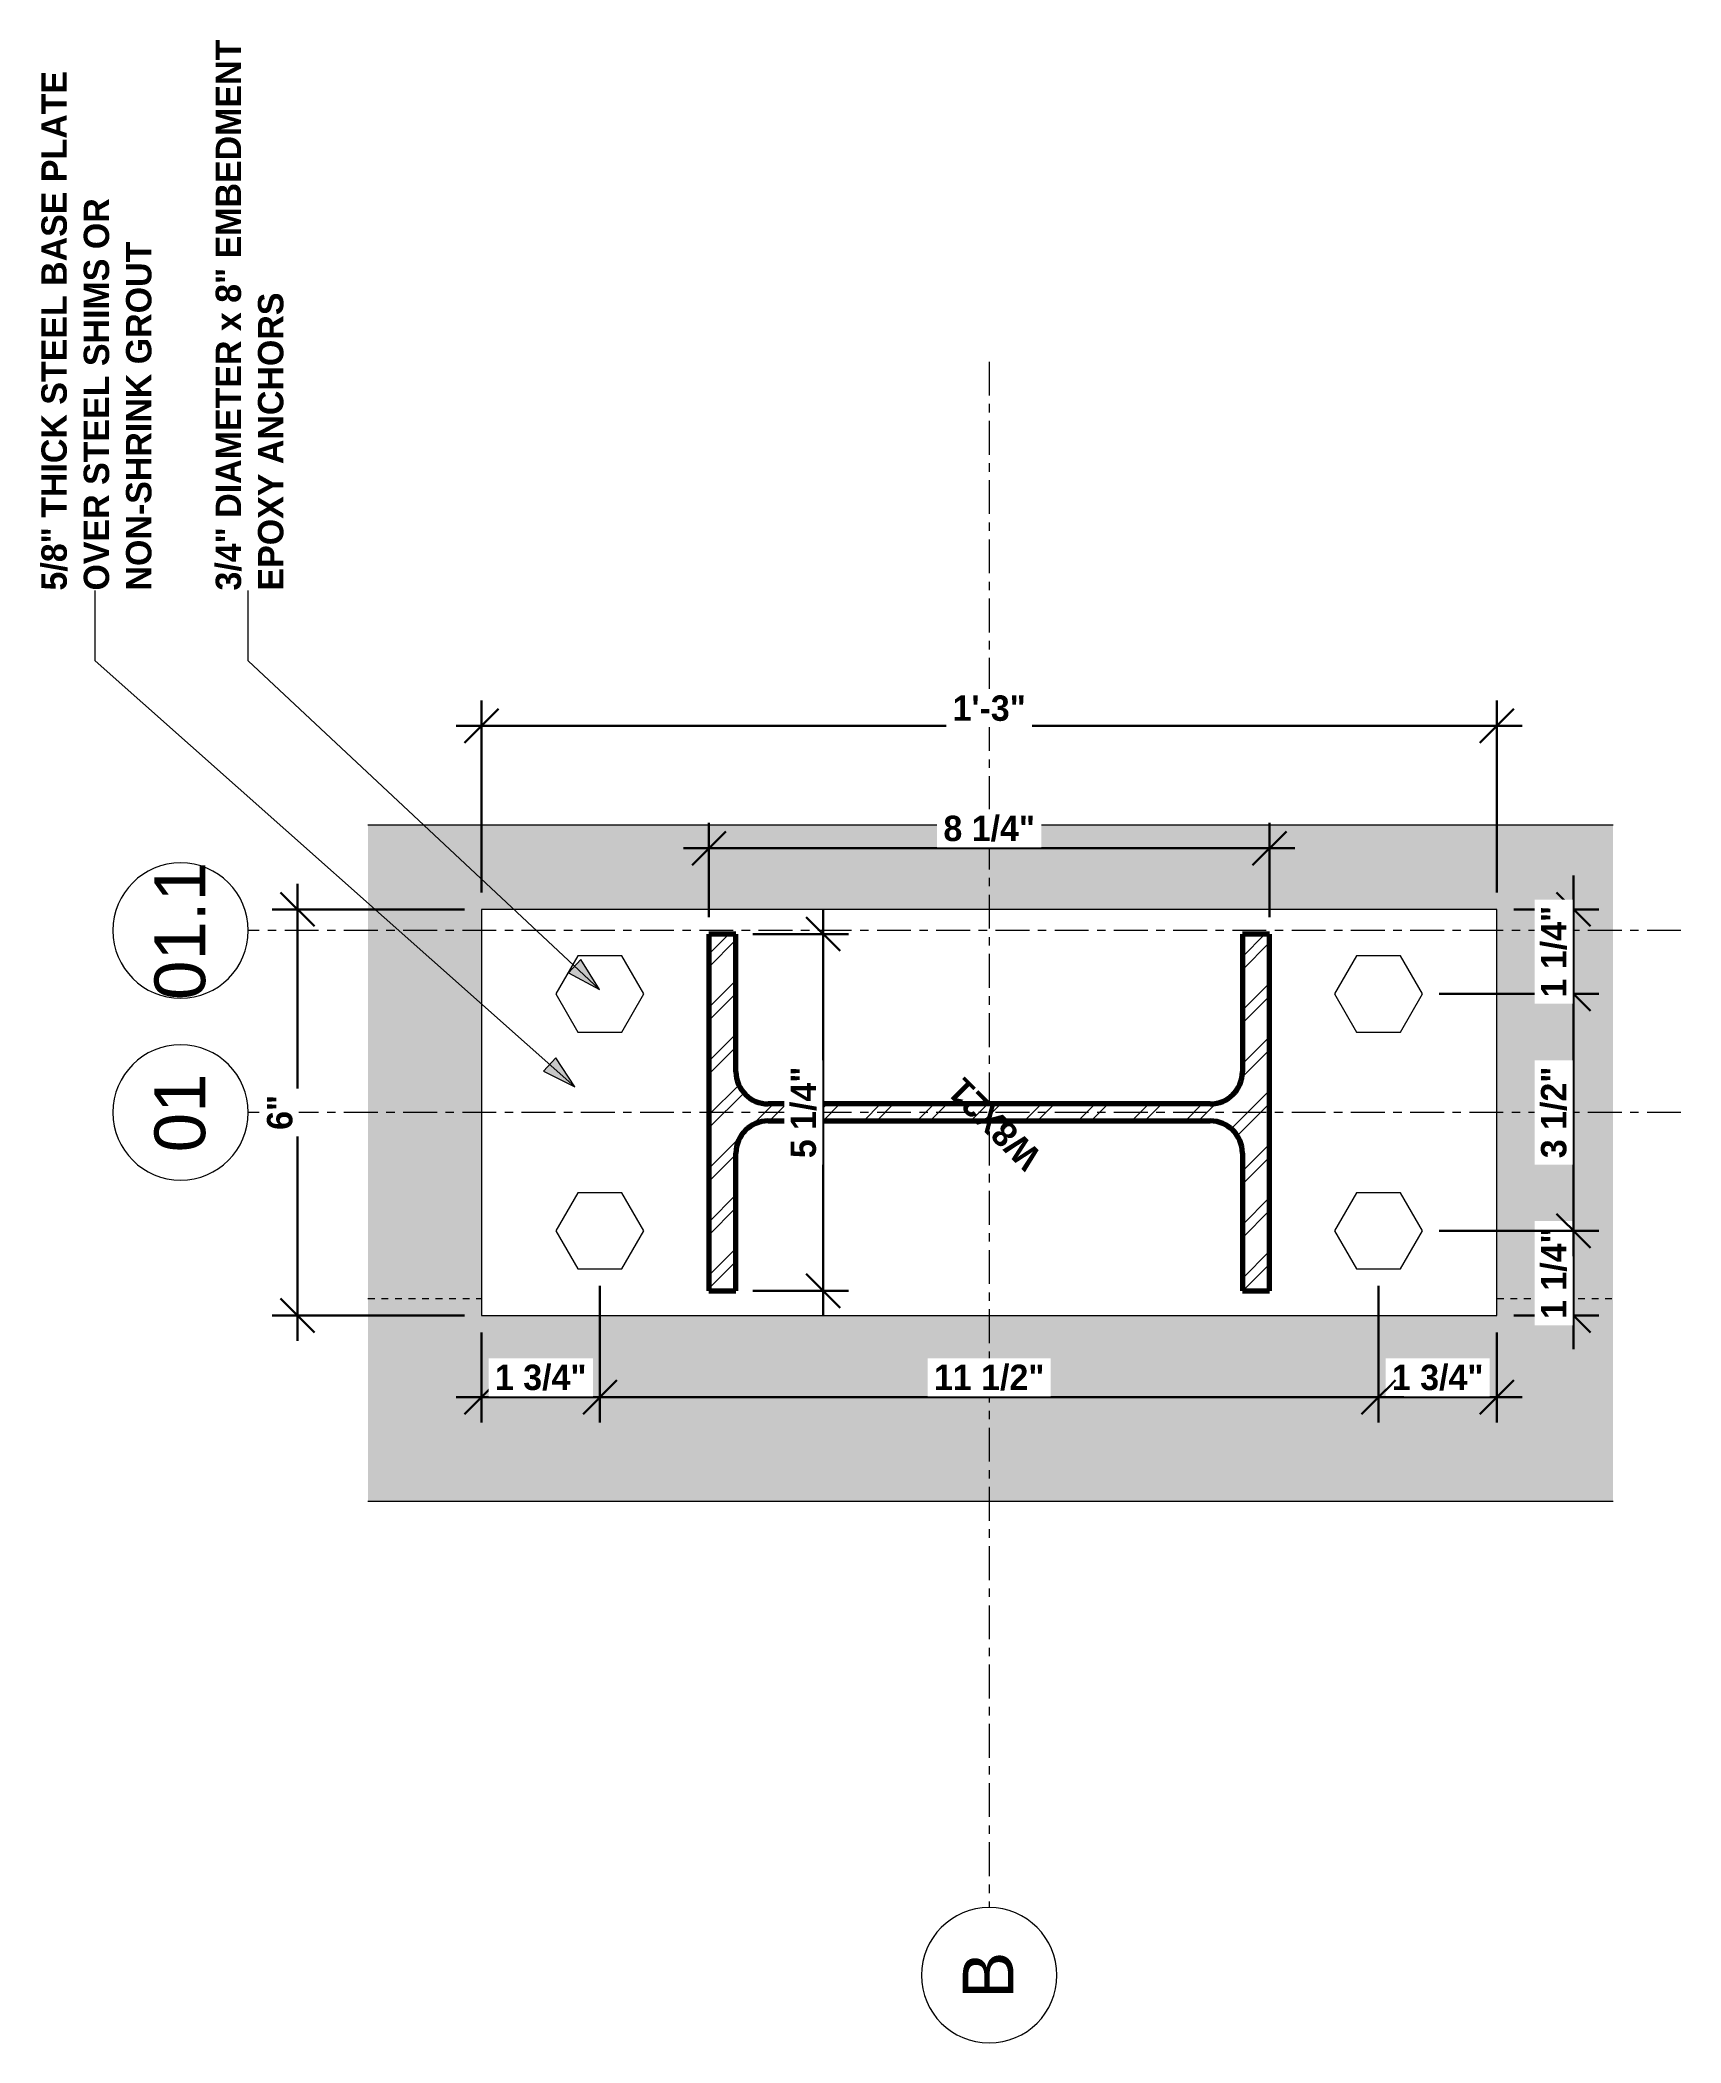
# Model space of a CAD drawing. Header units: inches. Extents: x -2639 to -2538, y 8413 to 8643.
# Drawn here: x -2638.95 to -2614.72, y 8613.13 to 8642.72 of the extents above.
import ezdxf

# ---------------------------------------------------------------- set-up
doc = ezdxf.new("R2010")
doc.units = ezdxf.units.IN
doc.header["$MEASUREMENT"] = 0
doc.linetypes.add('Dash 1_16_', pattern=[0.125, 0.0625, -0.0625])
doc.linetypes.add('Grid Line 1_2_', pattern=[0.875, 0.5, -0.125, 0.125, -0.125])
for name, color, linetype, lineweight in [('A-ANNO-DIMS-1', 211, 'Continuous', 30), ('A-DETL-1', 90, 'Dash 1_16_', 9), ('A-GENM', 5, 'Continuous', 9), ('G-ANNO-TEXT', 231, 'Continuous', 9), ('S-BEAM', 12, 'Continuous', 9), ('S-COLS-1', 7, 'Continuous', 9), ('S-COLS-2', 52, 'Continuous', 70), ('S-COLS-IDEN', 171, 'Continuous', 9), ('S-FNDN', 32, 'Continuous', 18), ('S-GRID-1', 1, 'Grid Line 1_2_', 9), ('S-GRID-IDEN', 1, 'Continuous', 9)]:
    doc.layers.add(name, color=color, linetype=linetype, lineweight=lineweight)
doc.layers.add('S-FNDN-1', color=235, linetype='Continuous', lineweight=18, transparency=0.4)
doc.styles.add('Arial', font='arial.ttf', dxfattribs={"height": 0.75})
doc.styles.add('Century Gothic_B', font='GOTHICB.TTF', dxfattribs={"height": 0.375})
doc.dimstyles.new('OD__1_16__Tol__', dxfattribs={"dimscale": 12, "dimtxt": 0.391563, "dimasz": 0.041667, "dimexe": 0.03125, "dimexo": 0.020833, "dimgap": 0.005208, "dimtad": 1, "dimdec": 4, "dimrnd": 0.0625, "dimzin": 3, "dimdsep": 46, "dimlunit": 4, "dimtxsty": 'Century Gothic_B', "dimblk1": 'OBLIQUE', "dimblk2": 'OBLIQUE', "dimsah": 1, "dimcen": 0.09, "dimdle": 0.03125, "dimazin": 0, "dimtfac": 1, "dimtdec": 4, "dimtix": 1, "dimtmove": 0, "dimatfit": 3, "dimfxl": 1, "dimtvp": 1, "dimtfill": 1, "dimfrac": 2, "dimtolj": 1, "dimtzin": 0, "dimlwd": 30, "dimlwe": 30, "dimarcsym": 2})

# ---------------------------------------------------------------- blocks, each defined once
blk = doc.blocks.new('051200 - Structural Steel Framing - Base Plate - 4 holes - 5_8in x 6in x 15in-1891183-MOMENT FRAME _2_ -BASE - EAST')
at = {"layer": 'A-GENM'}
for p, q in [((-2631.009, 8629.19), (-2631.334, 8628.628)), ((-2630.359, 8629.19), (-2631.009, 8629.19)), ((-2630.035, 8628.628), (-2630.359, 8629.19)), ((-2619.509, 8629.19), (-2619.834, 8628.628)), ((-2618.859, 8629.19), (-2619.509, 8629.19)), ((-2618.535, 8628.628), (-2618.859, 8629.19)), ((-2631.334, 8628.628), (-2631.009, 8628.065)), ((-2630.359, 8628.065), (-2630.035, 8628.628)), ((-2619.834, 8628.628), (-2619.509, 8628.065)), ((-2618.859, 8628.065), (-2618.535, 8628.628)), ((-2631.009, 8628.065), (-2630.359, 8628.065)), ((-2619.509, 8628.065), (-2618.859, 8628.065)), ((-2631.009, 8625.69), (-2631.334, 8625.128)), ((-2630.359, 8625.69), (-2631.009, 8625.69)), ((-2630.035, 8625.128), (-2630.359, 8625.69)), ((-2619.509, 8625.69), (-2619.834, 8625.128)), ((-2618.859, 8625.69), (-2619.509, 8625.69)), ((-2618.535, 8625.128), (-2618.859, 8625.69)), ((-2631.334, 8625.128), (-2631.009, 8624.565)), ((-2630.359, 8624.565), (-2630.035, 8625.128)), ((-2619.834, 8625.128), (-2619.509, 8624.565)), ((-2618.859, 8624.565), (-2618.535, 8625.128)), ((-2631.009, 8624.565), (-2630.359, 8624.565)), ((-2619.509, 8624.565), (-2618.859, 8624.565))]:
    blk.add_line(p, q, dxfattribs=at)
at = {"layer": 'S-BEAM'}
for p, q in [((-2617.434, 8629.878), (-2632.434, 8629.878)), ((-2632.434, 8629.878), (-2632.434, 8623.878)), ((-2617.434, 8623.878), (-2617.434, 8629.878)), ((-2632.434, 8623.878), (-2617.434, 8623.878))]:
    blk.add_line(p, q, dxfattribs=at)
blk = doc.blocks.new('Grid - Grid Head - Circle-50561-MOMENT FRAME _2_ -BASE - EAST')
at = {"layer": 'S-GRID-IDEN'}
for start, end in [(0, 180), (180, 0)]:
    blk.add_arc((-2624.934, 8614.13), 1, start, end, dxfattribs=at)
blk = doc.blocks.new('_Oblique')
at = {"color": 0, "linetype": 'ByBlock', "lineweight": -2}
blk.add_line((-0.5, -0.5), (0.5, 0.5), dxfattribs=at)
blk = doc.blocks.new('DIMBLOCK1-MOMENT FRAME _2_ -BASE - EAST')
at = {"layer": 'A-ANNO-DIMS-1', "color": 0, "lineweight": 30, "transparency": 16777216}
for p, q in [((-2619.184, 8624.315), (-2619.184, 8622.295)), ((-2617.434, 8623.628), (-2617.434, 8622.295)), ((-2617.059, 8622.67), (-2619.559, 8622.67))]:
    blk.add_line(p, q, dxfattribs=at)
at = {"layer": 'Defpoints', "color": 0, "transparency": 16777216}
for p in [(-2619.184, 8624.565), (-2617.434, 8623.878)]:
    blk.add_point(p, dxfattribs=at)
at = {"layer": 'A-ANNO-DIMS-1', "color": 0, "lineweight": 30, "transparency": 16777216, "xscale": 0.4999999999999999, "yscale": 0.4999999999999999, "zscale": 0.4999999999999999, "rotation": 180}
blk.add_blockref('_Oblique', (-2619.184, 8622.67), dxfattribs=at)
at = {"layer": 'A-ANNO-DIMS-1', "color": 0, "lineweight": 30, "transparency": 16777216, "xscale": 0.4999999999999999, "yscale": 0.4999999999999999, "zscale": 0.4999999999999999}
blk.add_blockref('_Oblique', (-2617.434, 8622.67), dxfattribs=at)
at = {"layer": 'A-ANNO-DIMS-1', "color": 0, "transparency": 16777216, "insert": (-2618.309, 8622.959), "char_height": 0.375, "attachment_point": 5, "style": 'Century Gothic_B', "bg_fill": 3, "box_fill_scale": 1.25, "bg_fill_color": 256, "bg_fill_true_color": 13158600, "bg_fill_transparency": 0}
blk.add_mtext('\\A1;1 3/4"', dxfattribs=at)
at = {"layer": 'Defpoints', "color": 0, "transparency": 16777216}
blk.add_point((-2619.184, 8622.67), dxfattribs=at)
blk = doc.blocks.new('DIMBLOCK2-MOMENT FRAME _2_ -BASE - EAST')
at = {"layer": 'A-ANNO-DIMS-1', "color": 0, "lineweight": 30, "transparency": 16777216}
for p, q in [((-2630.684, 8624.315), (-2630.684, 8622.295)), ((-2619.184, 8624.315), (-2619.184, 8622.295)), ((-2618.809, 8622.67), (-2631.059, 8622.67))]:
    blk.add_line(p, q, dxfattribs=at)
at = {"layer": 'Defpoints', "color": 0, "transparency": 16777216}
for p in [(-2630.684, 8624.565), (-2619.184, 8624.565), (-2630.684, 8622.67)]:
    blk.add_point(p, dxfattribs=at)
at = {"layer": 'A-ANNO-DIMS-1', "color": 0, "lineweight": 30, "transparency": 16777216, "xscale": 0.4999999999999999, "yscale": 0.4999999999999999, "zscale": 0.4999999999999999, "rotation": 180}
blk.add_blockref('_Oblique', (-2630.684, 8622.67), dxfattribs=at)
at = {"layer": 'A-ANNO-DIMS-1', "color": 0, "lineweight": 30, "transparency": 16777216, "xscale": 0.4999999999999999, "yscale": 0.4999999999999999, "zscale": 0.4999999999999999}
blk.add_blockref('_Oblique', (-2619.184, 8622.67), dxfattribs=at)
at = {"layer": 'A-ANNO-DIMS-1', "color": 0, "transparency": 16777216, "insert": (-2624.934, 8622.959), "char_height": 0.375, "attachment_point": 5, "style": 'Century Gothic_B', "bg_fill": 3, "box_fill_scale": 1.25, "bg_fill_color": 256, "bg_fill_true_color": 13158600, "bg_fill_transparency": 0}
blk.add_mtext('\\A1;11 1/2"', dxfattribs=at)
blk = doc.blocks.new('DIMBLOCK3-MOMENT FRAME _2_ -BASE - EAST')
at = {"layer": 'A-ANNO-DIMS-1', "color": 0, "lineweight": 30, "transparency": 16777216}
for p, q in [((-2630.684, 8624.315), (-2630.684, 8622.295)), ((-2632.434, 8623.628), (-2632.434, 8622.295)), ((-2630.309, 8622.67), (-2632.809, 8622.67))]:
    blk.add_line(p, q, dxfattribs=at)
at = {"layer": 'Defpoints', "color": 0, "transparency": 16777216}
for p in [(-2630.684, 8624.565), (-2632.434, 8623.878)]:
    blk.add_point(p, dxfattribs=at)
at = {"layer": 'A-ANNO-DIMS-1', "color": 0, "lineweight": 30, "transparency": 16777216, "xscale": 0.4999999999999999, "yscale": 0.4999999999999999, "zscale": 0.4999999999999999, "rotation": 180}
blk.add_blockref('_Oblique', (-2632.434, 8622.67), dxfattribs=at)
at = {"layer": 'A-ANNO-DIMS-1', "color": 0, "lineweight": 30, "transparency": 16777216, "xscale": 0.4999999999999999, "yscale": 0.4999999999999999, "zscale": 0.4999999999999999}
blk.add_blockref('_Oblique', (-2630.684, 8622.67), dxfattribs=at)
at = {"layer": 'A-ANNO-DIMS-1', "color": 0, "transparency": 16777216, "insert": (-2631.559, 8622.959), "char_height": 0.375, "attachment_point": 5, "style": 'Century Gothic_B', "bg_fill": 3, "box_fill_scale": 1.25, "bg_fill_color": 256, "bg_fill_true_color": 13158600, "bg_fill_transparency": 0}
blk.add_mtext('\\A1;1 3/4"', dxfattribs=at)
at = {"layer": 'Defpoints', "color": 0, "transparency": 16777216}
blk.add_point((-2632.434, 8622.67), dxfattribs=at)
blk = doc.blocks.new('DIMBLOCK4-MOMENT FRAME _2_ -BASE - EAST')
at = {"layer": 'A-ANNO-DIMS-1', "color": 0, "lineweight": 30, "transparency": 16777216}
for p, q in [((-2616.302, 8625.128), (-2616.302, 8625.628)), ((-2618.285, 8625.128), (-2615.927, 8625.128)), ((-2616.302, 8623.878), (-2616.302, 8625.128)), ((-2617.184, 8623.878), (-2615.927, 8623.878)), ((-2616.302, 8623.878), (-2616.302, 8623.378))]:
    blk.add_line(p, q, dxfattribs=at)
at = {"layer": 'Defpoints', "color": 0, "transparency": 16777216}
for p in [(-2618.535, 8625.128), (-2617.434, 8623.878)]:
    blk.add_point(p, dxfattribs=at)
at = {"layer": 'A-ANNO-DIMS-1', "color": 0, "lineweight": 30, "transparency": 16777216, "xscale": 0.4999999999999999, "yscale": 0.4999999999999999, "zscale": 0.4999999999999999}
for p, rotation in [((-2616.302, 8625.128), 270), ((-2616.302, 8623.878), 90)]:
    blk.add_blockref('_Oblique', p, dxfattribs=dict(at, rotation=rotation))
at = {"layer": 'A-ANNO-DIMS-1', "color": 0, "transparency": 16777216, "insert": (-2616.59, 8624.503), "char_height": 0.375, "attachment_point": 5, "rotation": 90, "style": 'Century Gothic_B', "bg_fill": 3, "box_fill_scale": 1.25, "bg_fill_color": 256, "bg_fill_true_color": 13158600, "bg_fill_transparency": 0}
blk.add_mtext('\\A1;1 1/4"', dxfattribs=at)
at = {"layer": 'Defpoints', "color": 0, "transparency": 16777216}
blk.add_point((-2616.302, 8625.128), dxfattribs=at)
blk = doc.blocks.new('DIMBLOCK5-MOMENT FRAME _2_ -BASE - EAST')
at = {"layer": 'A-ANNO-DIMS-1', "color": 0, "lineweight": 30, "transparency": 16777216}
for p, q in [((-2616.302, 8624.753), (-2616.302, 8629.003)), ((-2618.285, 8628.628), (-2615.927, 8628.628)), ((-2618.285, 8625.128), (-2615.927, 8625.128))]:
    blk.add_line(p, q, dxfattribs=at)
at = {"layer": 'Defpoints', "color": 0, "transparency": 16777216}
for p in [(-2618.535, 8628.628), (-2616.302, 8628.628), (-2618.535, 8625.128)]:
    blk.add_point(p, dxfattribs=at)
at = {"layer": 'A-ANNO-DIMS-1', "color": 0, "lineweight": 30, "transparency": 16777216, "xscale": 0.4999999999999999, "yscale": 0.4999999999999999, "zscale": 0.4999999999999999}
for p, rotation in [((-2616.302, 8628.628), 90), ((-2616.302, 8625.128), 270)]:
    blk.add_blockref('_Oblique', p, dxfattribs=dict(at, rotation=rotation))
at = {"layer": 'A-ANNO-DIMS-1', "color": 0, "transparency": 16777216, "insert": (-2616.59, 8626.878), "char_height": 0.375, "attachment_point": 5, "rotation": 90, "style": 'Century Gothic_B', "bg_fill": 3, "box_fill_scale": 1.25, "bg_fill_color": 256, "bg_fill_true_color": 13158600, "bg_fill_transparency": 0}
blk.add_mtext('\\A1;3 1/2"', dxfattribs=at)
blk = doc.blocks.new('DIMBLOCK6-MOMENT FRAME _2_ -BASE - EAST')
at = {"layer": 'A-ANNO-DIMS-1', "color": 0, "lineweight": 30, "transparency": 16777216}
for p, q in [((-2616.302, 8629.878), (-2616.302, 8630.378)), ((-2617.184, 8629.878), (-2615.927, 8629.878)), ((-2616.302, 8628.628), (-2616.302, 8629.878)), ((-2618.285, 8628.628), (-2615.927, 8628.628)), ((-2616.302, 8628.628), (-2616.302, 8628.128))]:
    blk.add_line(p, q, dxfattribs=at)
at = {"layer": 'Defpoints', "color": 0, "transparency": 16777216}
for p in [(-2617.434, 8629.878), (-2618.535, 8628.628)]:
    blk.add_point(p, dxfattribs=at)
at = {"layer": 'A-ANNO-DIMS-1', "color": 0, "lineweight": 30, "transparency": 16777216, "xscale": 0.4999999999999999, "yscale": 0.4999999999999999, "zscale": 0.4999999999999999}
for p, rotation in [((-2616.302, 8629.878), 270), ((-2616.302, 8628.628), 90)]:
    blk.add_blockref('_Oblique', p, dxfattribs=dict(at, rotation=rotation))
at = {"layer": 'A-ANNO-DIMS-1', "color": 0, "transparency": 16777216, "insert": (-2616.59, 8629.253), "char_height": 0.375, "attachment_point": 5, "rotation": 90, "style": 'Century Gothic_B', "bg_fill": 3, "box_fill_scale": 1.25, "bg_fill_color": 256, "bg_fill_true_color": 13158600, "bg_fill_transparency": 0}
blk.add_mtext('\\A1;1 1/4"', dxfattribs=at)
at = {"layer": 'Defpoints', "color": 0, "transparency": 16777216}
blk.add_point((-2616.302, 8629.878), dxfattribs=at)
blk = doc.blocks.new('DIMBLOCK7-MOMENT FRAME _2_ -BASE - EAST')
at = {"layer": 'A-ANNO-DIMS-1', "color": 0, "lineweight": 30, "transparency": 16777216}
for p, q in [((-2635.152, 8623.503), (-2635.152, 8630.253)), ((-2632.684, 8629.878), (-2635.527, 8629.878)), ((-2632.684, 8623.878), (-2635.527, 8623.878))]:
    blk.add_line(p, q, dxfattribs=at)
at = {"layer": 'Defpoints', "color": 0, "transparency": 16777216}
for p in [(-2635.152, 8629.878), (-2632.434, 8629.878), (-2632.434, 8623.878)]:
    blk.add_point(p, dxfattribs=at)
at = {"layer": 'A-ANNO-DIMS-1', "color": 0, "lineweight": 30, "transparency": 16777216, "xscale": 0.4999999999999999, "yscale": 0.4999999999999999, "zscale": 0.4999999999999999}
for p, rotation in [((-2635.152, 8629.878), 90), ((-2635.152, 8623.878), 270)]:
    blk.add_blockref('_Oblique', p, dxfattribs=dict(at, rotation=rotation))
at = {"layer": 'A-ANNO-DIMS-1', "color": 0, "transparency": 16777216, "insert": (-2635.412, 8626.878), "char_height": 0.375, "attachment_point": 5, "rotation": 90, "style": 'Century Gothic_B', "bg_fill": 3, "box_fill_scale": 1.25, "bg_fill_color": 256, "bg_fill_true_color": 13158600, "bg_fill_transparency": 0}
blk.add_mtext('\\A1;6"', dxfattribs=at)
blk = doc.blocks.new('DIMBLOCK8-MOMENT FRAME _2_ -BASE - EAST')
at = {"layer": 'A-ANNO-DIMS-1', "color": 0, "lineweight": 30, "transparency": 16777216}
for p, q in [((-2632.434, 8630.128), (-2632.434, 8632.964)), ((-2617.434, 8630.128), (-2617.434, 8632.964)), ((-2617.059, 8632.589), (-2632.809, 8632.589))]:
    blk.add_line(p, q, dxfattribs=at)
at = {"layer": 'Defpoints', "color": 0, "transparency": 16777216}
for p in [(-2632.434, 8632.589), (-2632.434, 8629.878), (-2617.434, 8629.878)]:
    blk.add_point(p, dxfattribs=at)
at = {"layer": 'A-ANNO-DIMS-1', "color": 0, "lineweight": 30, "transparency": 16777216, "xscale": 0.4999999999999999, "yscale": 0.4999999999999999, "zscale": 0.4999999999999999, "rotation": 180}
blk.add_blockref('_Oblique', (-2632.434, 8632.589), dxfattribs=at)
at = {"layer": 'A-ANNO-DIMS-1', "color": 0, "lineweight": 30, "transparency": 16777216, "xscale": 0.4999999999999999, "yscale": 0.4999999999999999, "zscale": 0.4999999999999999}
blk.add_blockref('_Oblique', (-2617.434, 8632.589), dxfattribs=at)
at = {"layer": 'A-ANNO-DIMS-1', "color": 0, "transparency": 16777216, "insert": (-2624.934, 8632.848), "char_height": 0.375, "attachment_point": 5, "style": 'Century Gothic_B', "bg_fill": 3, "box_fill_scale": 1.25, "bg_fill_color": 256, "bg_fill_true_color": 13158600, "bg_fill_transparency": 0}
blk.add_mtext('\\A1;1\'-3"', dxfattribs=at)
blk = doc.blocks.new('DIMBLOCK9-MOMENT FRAME _2_ -BASE - EAST')
at = {"layer": 'A-ANNO-DIMS-1', "color": 0, "lineweight": 30, "transparency": 16777216}
for p, q in [((-2629.074, 8629.763), (-2629.074, 8631.155)), ((-2620.794, 8629.763), (-2620.794, 8631.155)), ((-2620.419, 8630.78), (-2629.449, 8630.78))]:
    blk.add_line(p, q, dxfattribs=at)
at = {"layer": 'Defpoints', "color": 0, "transparency": 16777216}
for p in [(-2629.074, 8630.78), (-2629.074, 8629.513), (-2620.794, 8629.513)]:
    blk.add_point(p, dxfattribs=at)
at = {"layer": 'A-ANNO-DIMS-1', "color": 0, "lineweight": 30, "transparency": 16777216, "xscale": 0.4999999999999999, "yscale": 0.4999999999999999, "zscale": 0.4999999999999999, "rotation": 180}
blk.add_blockref('_Oblique', (-2629.074, 8630.78), dxfattribs=at)
at = {"layer": 'A-ANNO-DIMS-1', "color": 0, "lineweight": 30, "transparency": 16777216, "xscale": 0.4999999999999999, "yscale": 0.4999999999999999, "zscale": 0.4999999999999999}
blk.add_blockref('_Oblique', (-2620.794, 8630.78), dxfattribs=at)
at = {"layer": 'A-ANNO-DIMS-1', "color": 0, "transparency": 16777216, "insert": (-2624.934, 8631.069), "char_height": 0.375, "attachment_point": 5, "style": 'Century Gothic_B', "bg_fill": 3, "box_fill_scale": 1.25, "bg_fill_color": 256, "bg_fill_true_color": 13158600, "bg_fill_transparency": 0}
blk.add_mtext('\\A1;8 1/4"', dxfattribs=at)
blk = doc.blocks.new('DIMBLOCK10-MOMENT FRAME _2_ -BASE - EAST')
at = {"layer": 'A-ANNO-DIMS-1', "color": 0, "lineweight": 30, "transparency": 16777216}
for p, q in [((-2627.386, 8623.868), (-2627.386, 8629.888)), ((-2628.424, 8629.513), (-2627.011, 8629.513)), ((-2628.424, 8624.243), (-2627.011, 8624.243))]:
    blk.add_line(p, q, dxfattribs=at)
at = {"layer": 'Defpoints', "color": 0, "transparency": 16777216}
for p in [(-2628.674, 8629.513), (-2627.386, 8629.513), (-2628.674, 8624.243)]:
    blk.add_point(p, dxfattribs=at)
at = {"layer": 'A-ANNO-DIMS-1', "color": 0, "lineweight": 30, "transparency": 16777216, "xscale": 0.4999999999999999, "yscale": 0.4999999999999999, "zscale": 0.4999999999999999}
for p, rotation in [((-2627.386, 8629.513), 90), ((-2627.386, 8624.243), 270)]:
    blk.add_blockref('_Oblique', p, dxfattribs=dict(at, rotation=rotation))
at = {"layer": 'A-ANNO-DIMS-1', "color": 0, "transparency": 16777216, "insert": (-2627.675, 8626.878), "char_height": 0.375, "attachment_point": 5, "rotation": 90, "style": 'Century Gothic_B', "bg_fill": 3, "box_fill_scale": 1.25, "bg_fill_color": 256, "bg_fill_true_color": 13158600, "bg_fill_transparency": 0}
blk.add_mtext('\\A1;5 1/4"', dxfattribs=at)

msp = doc.modelspace()

# ---------------------------------------------------------------- hatches: boundary and pattern name
at = {"layer": 'G-ANNO-TEXT'}
for points in [[(-2630.69025, 8628.69552), (-2630.96396, 8629.13488), (-2631.14697, 8628.93916)], [(-2631.0525, 8627.25394), (-2631.33743, 8627.6861), (-2631.51534, 8627.48574)]]:
    msp.add_hatch(color=256, dxfattribs=at).paths.add_polyline_path(points, flags=0)
at = {"layer": 'S-COLS-1'}
h = msp.add_hatch(dxfattribs=at)
h.set_pattern_fill('FP_1', color=256, style=0, pattern_type=2)
h.set_pattern_definition([(45, (-2411.779, 8829.09), (-0.3959798, 0.3959798), []), (45, (-2411.779, 8829.69), (-0.3959798, 0.3959798), [])])
h.paths.add_polyline_path([(-2621.19412, 8624.24255), (-2620.79412, 8624.24255), (-2620.79412, 8629.51255), (-2621.19412, 8629.51255), (-2621.19412, 8627.47755), (-2621.2103, 8627.35461), (-2621.25776, 8627.24005), (-2621.33324, 8627.14167), (-2621.43162, 8627.06619), (-2621.54618, 8627.01873), (-2621.66912, 8627.00255), (-2628.19912, 8627.00255), (-2628.32206, 8627.01873), (-2628.43662, 8627.06619), (-2628.53499, 8627.14167), (-2628.61048, 8627.24005), (-2628.65793, 8627.35461), (-2628.67412, 8627.47755), (-2628.67412, 8629.51255), (-2629.07412, 8629.51255), (-2629.07412, 8624.24255), (-2628.67412, 8624.24255), (-2628.67412, 8626.27755), (-2628.65793, 8626.40049), (-2628.61048, 8626.51505), (-2628.53499, 8626.61342), (-2628.43662, 8626.68891), (-2628.32206, 8626.73636), (-2628.19912, 8626.75255), (-2621.66912, 8626.75255), (-2621.54618, 8626.73636), (-2621.43162, 8626.68891), (-2621.33324, 8626.61342), (-2621.25776, 8626.51505), (-2621.2103, 8626.40049), (-2621.19412, 8626.27755)], flags=0)
at = {"layer": 'S-FNDN-1'}
h = msp.add_hatch(color=256, dxfattribs=at)
h.paths.add_polyline_path([(-2634.11076, 8621.12755), (-2615.71876, 8621.12755), (-2615.71876, 8631.12755), (-2634.11076, 8631.12755), (-2634.11076, 8626.55069)], flags=0)
h.paths.add_polyline_path([(-2624.91476, 8623.87755), (-2632.43412, 8623.87755), (-2632.43412, 8629.87755), (-2617.43412, 8629.87755), (-2617.43412, 8623.87755)], flags=0)

# ---------------------------------------------------------------- linework, layer by layer
at = {"layer": 'A-DETL-1'}
for p, q in [((-2634.11076, 8624.12755), (-2632.43412, 8624.12755)), ((-2617.43412, 8624.12755), (-2615.71876, 8624.12755))]:
    msp.add_line(p, q, dxfattribs=at)
at = {"layer": 'G-ANNO-TEXT'}
for p, q in [((-2638.14246, 8633.54934), (-2638.14246, 8634.58838)), ((-2635.88101, 8633.54934), (-2635.88101, 8634.58838)), ((-2631.0525, 8627.25394), (-2638.14246, 8633.54934)), ((-2630.69025, 8628.69552), (-2635.88101, 8633.54934)), ((-2630.96396, 8629.13488), (-2631.14697, 8628.93916)), ((-2631.14697, 8628.93916), (-2630.69025, 8628.69552)), ((-2630.69025, 8628.69552), (-2630.96396, 8629.13488)), ((-2631.33743, 8627.6861), (-2631.51534, 8627.48574)), ((-2631.51534, 8627.48574), (-2631.0525, 8627.25394)), ((-2631.0525, 8627.25394), (-2631.33743, 8627.6861))]:
    msp.add_line(p, q, dxfattribs=at)
at = {"layer": 'S-COLS-2'}
for p, q in [((-2628.67412, 8629.51255), (-2629.07412, 8629.51255)), ((-2629.07412, 8629.51255), (-2629.07412, 8624.24255)), ((-2628.67412, 8627.47755), (-2628.67412, 8629.51255)), ((-2620.79412, 8629.51255), (-2621.19412, 8629.51255)), ((-2621.19412, 8629.51255), (-2621.19412, 8627.47755)), ((-2620.79412, 8624.24255), (-2620.79412, 8629.51255)), ((-2621.66912, 8627.00255), (-2628.19912, 8627.00255)), ((-2628.19912, 8626.75255), (-2621.66912, 8626.75255)), ((-2628.67412, 8624.24255), (-2628.67412, 8626.27755)), ((-2621.19412, 8626.27755), (-2621.19412, 8624.24255)), ((-2629.07412, 8624.24255), (-2628.67412, 8624.24255)), ((-2621.19412, 8624.24255), (-2620.79412, 8624.24255))]:
    msp.add_line(p, q, dxfattribs=at)
for centre, start, end in [((-2628.19912, 8627.47755), 180, 270), ((-2621.66912, 8627.47755), 270, 0), ((-2628.19912, 8626.27755), 90, 180), ((-2621.66912, 8626.27755), 0, 90)]:
    msp.add_arc(centre, 0.475, start, end, dxfattribs=at)
at = {"layer": 'S-FNDN'}
for p, q in [((-2634.11076, 8631.12755), (-2615.71876, 8631.12755)), ((-2615.71876, 8621.12755), (-2634.11076, 8621.12755))]:
    msp.add_line(p, q, dxfattribs=at)
at = {"layer": 'S-GRID-1'}
for p, q in [((-2624.93412, 8637.96915), (-2624.93412, 8615.13035)), ((-2614.71555, 8629.56505), (-2635.87816, 8629.56505)), ((-2614.71555, 8626.87755), (-2635.87816, 8626.87755))]:
    msp.add_line(p, q, dxfattribs=at)

# ---------------------------------------------------------------- block references
at = {"layer": 'S-BEAM'}
msp.add_blockref('051200 - Structural Steel Framing - Base Plate - 4 holes - 5_8in x 6in x 15in-1891183-MOMENT FRAME _2_ -BASE - EAST', (0, 0), dxfattribs=at)
at = {"layer": 'S-GRID-IDEN', "rotation": 270}
for p in [(-11251.00851, 6004.63093), (-11251.00851, 6001.94343)]:
    msp.add_blockref('Grid - Grid Head - Circle-50561-MOMENT FRAME _2_ -BASE - EAST', p, dxfattribs=at)
at = {"layer": 'S-GRID-IDEN'}
msp.add_blockref('Grid - Grid Head - Circle-50561-MOMENT FRAME _2_ -BASE - EAST', (0, 0), dxfattribs=at)

# ---------------------------------------------------------------- texts
at = {"layer": 'G-ANNO-TEXT', "char_height": 0.375, "attachment_point": 1, "rotation": 90, "style": 'Century Gothic_B'}
for s, insert, width in [('3/4" DIAMETER x 8" EMBEDMENT', (-2636.36037, 8634.58838), 9.696), ('5/8" THICK STEEL BASE PLATE', (-2638.93443, 8634.58838), 8.585), ('OVER STEEL SHIMS OR', (-2638.30943, 8634.58838), 6.6155), ('NON-SHRINK GROUT', (-2637.68443, 8634.58838), 6.3125), ('EPOXY ANCHORS', (-2635.73537, 8634.58838), 5.441375)]:
    msp.add_mtext(s, dxfattribs=dict(at, insert=insert, width=width))
at = {"layer": 'S-COLS-IDEN', "insert": (-2624.40664, 8625.99101), "char_height": 0.375, "width": 2.121, "attachment_point": 1, "rotation": 135, "style": 'Century Gothic_B'}
msp.add_mtext('W8X21', dxfattribs=at)
at = {"layer": 'S-GRID-IDEN', "char_height": 0.75, "attachment_point": 1, "rotation": 90, "style": 'Arial'}
for s, insert, width in [('01.1', (-2637.26515, 8628.53887), 2.4745), ('01', (-2637.26515, 8626.28838), 1.414), ('B', (-2625.32499, 8613.78008), 0.845875)]:
    msp.add_mtext(s, dxfattribs=dict(at, insert=insert, width=width))

# ---------------------------------------------------------------- next in the draw order: dimensions: what is measured, and where the dimension line sits
at = {"layer": 'A-ANNO-DIMS-1'}
dim = msp.add_linear_dim(base=(-2619.18412, 8622.66991), p1=(-2617.43412, 8623.87755), p2=(-2619.18412, 8624.56505), dimstyle='OD__1_16__Tol__', override={"dimpost": '<>', "dimfxl": 1.880201}, dxfattribs=at)
dim.commit()
dim.dimension.update_dxf_attribs({"geometry": 'DIMBLOCK1-MOMENT FRAME _2_ -BASE - EAST', "text_midpoint": (-2618.30912, 8622.95866)})

# ---------------------------------------------------------------- next in the draw order: dimensions: what is measured, and where the dimension line sits
dim = msp.add_linear_dim(base=(-2616.30157, 8625.12755), p1=(-2617.43412, 8623.87755), p2=(-2618.5346, 8625.12755), angle=90, dimstyle='OD__1_16__Tol__', override={"dimpost": '<>', "dimfxl": 1.6654}, dxfattribs=at)
dim.commit()
dim.dimension.update_dxf_attribs({"geometry": 'DIMBLOCK4-MOMENT FRAME _2_ -BASE - EAST', "text_midpoint": (-2616.59032, 8624.50255)})
dim = msp.add_linear_dim(base=(-2630.68412, 8622.66991), p1=(-2619.18412, 8624.56505), p2=(-2630.68412, 8624.56505), dimstyle='OD__1_16__Tol__', override={"dimpost": '<>', "dimfxl": 11.5}, dxfattribs=at)
dim.commit()
dim.dimension.update_dxf_attribs({"geometry": 'DIMBLOCK2-MOMENT FRAME _2_ -BASE - EAST', "text_midpoint": (-2624.93412, 8622.95866)})

# ---------------------------------------------------------------- next in the draw order: dimensions: what is measured, and where the dimension line sits
dim = msp.add_linear_dim(base=(-2616.30157, 8628.62755), p1=(-2618.5346, 8625.12755), p2=(-2618.5346, 8628.62755), angle=90, dimstyle='OD__1_16__Tol__', override={"dimpost": '<>', "dimfxl": 3.5}, dxfattribs=at)
dim.commit()
dim.dimension.update_dxf_attribs({"geometry": 'DIMBLOCK5-MOMENT FRAME _2_ -BASE - EAST', "text_midpoint": (-2616.59032, 8626.87755)})
dim = msp.add_linear_dim(base=(-2632.43412, 8622.66991), p1=(-2630.68412, 8624.56505), p2=(-2632.43412, 8623.87755), dimstyle='OD__1_16__Tol__', override={"dimpost": '<>', "dimfxl": 1.880201}, dxfattribs=at)
dim.commit()
dim.dimension.update_dxf_attribs({"geometry": 'DIMBLOCK3-MOMENT FRAME _2_ -BASE - EAST', "text_midpoint": (-2631.55912, 8622.95866)})

# ---------------------------------------------------------------- next in the draw order: dimensions: what is measured, and where the dimension line sits
for base, p1, p2, override, picture, middle in [((-2635.15221, 8629.87755), (-2632.43412, 8623.87755), (-2632.43412, 8629.87755), {"dimpost": '<>', "dimfxl": 6}, 'DIMBLOCK7-MOMENT FRAME _2_ -BASE - EAST', (-2635.41164, 8626.87755)), ((-2616.30157, 8629.87755), (-2618.5346, 8628.62755), (-2617.43412, 8629.87755), {"dimpost": '<>', "dimfxl": 1.6654}, 'DIMBLOCK6-MOMENT FRAME _2_ -BASE - EAST', (-2616.59032, 8629.25255))]:
    dim = msp.add_linear_dim(base=base, p1=p1, p2=p2, angle=90, dimstyle='OD__1_16__Tol__', override=override, dxfattribs=at)
    dim.commit()
    dim.dimension.update_dxf_attribs({"geometry": picture, "text_midpoint": middle})

# ---------------------------------------------------------------- next in the draw order: dimensions: what is measured, and where the dimension line sits
dim = msp.add_linear_dim(base=(-2632.43412, 8632.58868), p1=(-2617.43412, 8629.87755), p2=(-2632.43412, 8629.87755), dimstyle='OD__1_16__Tol__', override={"dimpost": '<>', "dimfxl": 15}, dxfattribs=at)
dim.commit()
dim.dimension.update_dxf_attribs({"geometry": 'DIMBLOCK8-MOMENT FRAME _2_ -BASE - EAST', "text_midpoint": (-2624.93412, 8632.84811)})

# ---------------------------------------------------------------- next in the draw order: dimensions: what is measured, and where the dimension line sits
dim = msp.add_linear_dim(base=(-2629.07412, 8630.77981), p1=(-2620.79412, 8629.51255), p2=(-2629.07412, 8629.51255), dimstyle='OD__1_16__Tol__', override={"dimpost": '<>', "dimfxl": 8.28}, dxfattribs=at)
dim.commit()
dim.dimension.update_dxf_attribs({"geometry": 'DIMBLOCK9-MOMENT FRAME _2_ -BASE - EAST', "text_midpoint": (-2624.93412, 8631.06856)})

# ---------------------------------------------------------------- next in the draw order: dimensions: what is measured, and where the dimension line sits
dim = msp.add_linear_dim(base=(-2627.38646, 8629.51255), p1=(-2628.67412, 8624.24255), p2=(-2628.67412, 8629.51255), angle=90, dimstyle='OD__1_16__Tol__', override={"dimpost": '<>', "dimfxl": 5.27}, dxfattribs=at)
dim.commit()
dim.dimension.update_dxf_attribs({"geometry": 'DIMBLOCK10-MOMENT FRAME _2_ -BASE - EAST', "text_midpoint": (-2627.67521, 8626.87755)})

doc.saveas('drawing.dxf')
